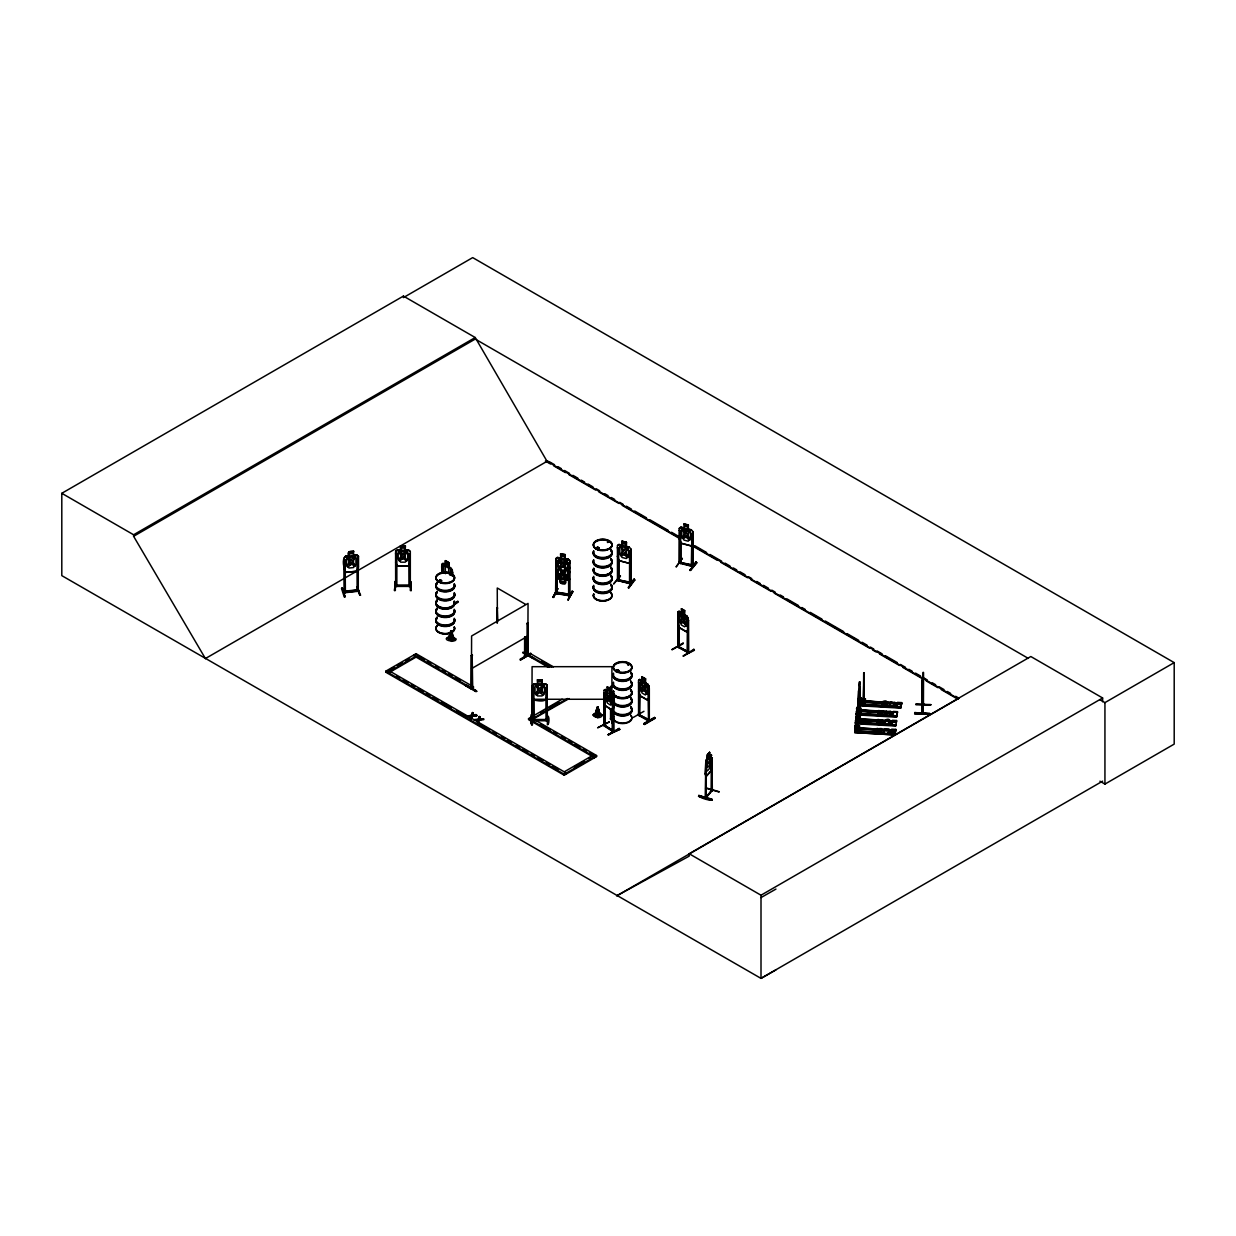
<?xml version="1.0" encoding="UTF-8"?>
<svg xmlns="http://www.w3.org/2000/svg" width="1236" height="1236" viewBox="0 0 1236 1236"><rect width="100%" height="100%" fill="white"/><g stroke="black" fill="none" stroke-linecap="round" stroke-linejoin="round"><path stroke-width="1.5" d="M858.062 701.476L857.846 729.935L857.908 699.499L857.521 729.92L858.016 702.743M858.062 705.555L858.247 721.051L858.665 690.646L859.453 712.199L859.947 709.34L859.947 687.216L859.947 709.34M857.954 699.53L858.557 721.067L859.561 681.778L859.947 687.216M863.84 700.271L863.717 672.708L863.346 703.145L864.026 672.739L863.655 703.16L864.149 700.302M922.319 683.075L922.334 681.469M856.409 726.861C852.253 725.115 864.397 726.474 855.513 725.377L855.034 729.873M855.745 721.005L856.332 716.154L855.884 717.869M856.393 717.297L856.285 717.575M856.811 708.552L856.811 708.058M857.228 710.855C855.853 713.357 857.351 705.2 857.151 709.201M857.877 702.218L858.618 690.63M858.51 705.401L858.927 690.646M858.958 692.608L859.514 681.762M861.43 698.247L860.843 703.099L861.43 698.247L860.92 700.179M863.176 700.194C862.342 698.263 861.677 701.028 861.461 698.989M863.13 700.086L863.207 699.082M855.683 726.026L855.606 725.826M857.367 726.397L857.614 726.335M858.093 717.483L858.062 717.761M861.585 700.039L861.415 699.282L861.322 700.194M922.844 691.975L921.917 703.469L922.612 689.487M861.461 699.607L861.43 699.375M914.686 713.713L914.748 712.554L929.673 713.852L914.686 713.682L929.627 714.3M914.733 713.203L929.673 713.821M929.673 713.28L914.748 712.662M597.452 711.797L597.591 706.977L600.279 714.81L599.166 716.2L596.509 716.324L594.98 715.072L597.591 706.977M855.575 726.366L855.636 725.872M857.135 708.382L857.181 708.892M922.659 690.244L922.149 697.506L921.979 695.713M857.212 708.599L856.424 708.691M856.424 726.861L857.367 725.98M856.811 717.977C857.382 716.71 857.83 718.085 858.34 717.467M857.382 709.093L857.63 708.213M857.722 708.939L857.938 708.243M858.047 708.954L858.263 708.259M857.413 726.583L857.382 726.876M863.176 699.808L863.13 700.302M922.72 684.172L922.828 683.137L922.241 697.305L922.535 690.97L922.736 693.303L922.844 692.423M883.74 732.624L854.833 731.032L855.049 726.243M921.979 688.236L922.303 685.455M895.065 734.941L854.709 732.608L854.926 730.955L876.108 732.33M859.839 720.495L884.822 721.855L855.544 720.464L855.436 723.74L895.776 726.057L895.93 725.146L857.521 722.936M855.281 729.147L855.436 728.236L891.898 730.63M892.191 724.342L855.544 722.164L855.482 723.199L896.007 724.698M897.429 711.658L896.687 715.953L892.593 715.721L893.334 711.426L897.429 711.658L896.672 717.189L856.332 714.871L856.44 711.596L860.534 711.843L860.472 714.3L861.168 708.213M855.343 728.545L855.482 727.494L859.561 727.649L859.607 725.609M860.364 713.728L896.903 715.829L856.44 713.296L856.44 714.315L857.135 707.641M885.903 711.411L857.073 709.665L856.903 711.333M901.121 706.652L900.859 708.151L860.534 705.833L860.642 702.558L864.736 702.79L864.675 705.246L865.37 700.858M861.229 701.538L861.291 700.719L901.693 703.191L863.207 701.106M887.572 732.84L895.266 733.288L895.049 734.926L854.74 732.531M896.687 715.953L896.872 715.536M889.75 711.642L897.429 712.075L897.243 713.666M886.119 703.269L901.538 704.072L901.631 702.62L897.537 702.372L896.795 706.683L900.967 707.625L860.58 705.293L900.92 707.332L901.631 702.62M857.908 701.569L858.217 699.514M450.105 640.078L451.418 630.746L453.643 639.336L451.464 640.217L448.575 638.811L450.8 630.993L448.575 638.811M596.509 716.324L597.204 707.239M854.818 726.227L855.621 725.022L855.034 726.32M855.868 716.973L855.806 718.023M856.378 714.269L896.78 716.525M855.528 723.199L856.177 718.533L896.594 721.144L881.16 720.341M893.504 712.894L856.996 710.793M857.042 710.561L893.551 712.6L856.996 710.885M885.949 711.704L857.089 710.036L885.965 711.565M854.771 732.083L895.158 734.385L854.771 732.083L854.833 729.348L858.927 729.58L858.927 731.279M855.482 727.772L895.868 730.105M895.822 725.532L855.497 722.921M896.826 716.355L856.378 714.053M895.111 734.338L890.986 733.458L891.728 729.163L895.822 729.394L895.621 731.48L880.248 730.584M896.347 722.519L896.533 720.526L892.438 720.294L891.697 724.59M896.378 722.071L888.699 721.623M897.429 712.369L889.75 711.843L897.429 712.075M901.477 704.165L886.227 702.898M901.631 703.253L865.138 701.136M930.754 704.999L915.876 704.087M921.963 680.851L922.581 680.094L921.855 713.466M923.014 672.399L922.906 705.864L923.616 704.953M922.21 681.669L922.659 678.61L922.473 713.543L922.056 680.063M922.828 681.36L921.948 689.688M922.149 694.308L922.489 691.666M923.431 704.69L923.539 703.747L922.906 704.674M921.917 713.404L922.952 704.922M915.814 704.613L930.754 704.551M705.802 776.687L711.148 770.723L711.89 766.026L711.21 770.8L705.988 776.733L705.215 773.612M638.579 714.068L639.645 714.64M639.908 714.362L638.471 713.96L639.506 715.829M648.915 721.268C647.015 720.526 651.418 719.939 648.05 719.553M649.317 719.785L639.645 714.98L648.915 720.078M678.579 646.443L677.838 645.887M687.247 652.515L687.618 619.7L688.576 620.256L688.684 652.917L677.838 647.123L677.791 612.16L679.012 611.295L681.252 612.732M678.425 646.861L678.1 645.609L679.275 647.479L679.167 626.328M679.275 647.479L679.105 646.134M688.205 651.866L678.904 646.845L687.51 651.387M688.576 652.809L678.209 646.861L678.209 627.687M856.44 711.596L860.534 711.843M855.544 720.464L859.638 720.712L859.576 723.168L860.271 718.765M855.466 727.401L854.771 731.805L895.219 734.029L895.822 729.394M855.389 729.904L855.621 725.022M860.642 702.558L864.736 702.79M861.43 701.801L861.198 703.114L861.075 698.216M860.534 713.527L861.168 709.897M856.239 716.509L860.333 716.741L856.177 716.834M859.561 727.649L858.865 732.036L858.927 729.58M861.322 698.603L865.416 698.834L861.276 698.927M878.781 710.576L878.039 715.304L878.781 710.576L882.875 711.241M881.979 720.109L877.884 719.445L877.143 723.74M877.174 728.313C872.369 734.524 883.956 735.204 881.268 728.545L877.174 728.746M882.983 701.538L882.241 706.266L882.983 701.538C891.341 697.521 883.972 713.96 887.077 701.77M882.875 710.808L882.133 715.536L878.039 714.871M881.979 719.676L881.237 723.987M886.506 711.024C881.701 717.235 893.288 717.915 890.6 711.272L886.506 711.457M889.704 720.125C886.598 732.33 893.983 715.876 885.625 719.893L884.868 724.188M884.899 728.761C880.094 734.987 891.681 735.652 888.993 729.008L884.899 729.194M890.708 701.986L889.966 706.714L890.708 701.986L894.802 702.651M894.802 702.218L894.061 706.946L889.966 706.281M896.533 720.526L895.791 725.254L859.468 722.596M698.757 795.459C697.274 797.05 712.338 802.164 712.199 799.213L698.757 795.459L712.199 799.893M711.828 800.295L698.464 796.339M450.985 630.762L448.822 638.039M449.054 639.568L450.877 631.117M595.458 715.814L597.282 707.363M440.572 580.395L439.29 580.503L440.078 581.615M441.329 580.704L440.541 581.615M450.877 574.864L450.043 575.312L451.279 574.632M599.105 548.042L596.741 548.769L597.498 547.208M597.992 548.691L599.012 547.764M607.556 541.801L608.591 542.156L607.401 542.28M608.591 541.832L607.849 541.584M607.788 542.558C608.993 540.41 608.498 543.485 607.818 541.754M618.402 670.901L618.34 670.066M618.494 670.777L618.294 671.163M618.973 670.484L618.077 671.086M627.424 664.242C628.954 665.416 627.455 663.608 628.166 664.813M856.594 717.235L856.795 717.977M613.767 730.507L612.917 729.858M607.247 686.922L610.599 688.993L607.37 686.861L607.37 690.878L605.269 689.487L604.018 690.213L604.126 725.331L613.767 731.697L613.736 696.548L610.476 693.072L612.114 695.466L612.114 702.96L610.491 705.092L607.479 703.114L605.856 698.834L605.856 691.341L607.479 691.078M595.227 714.284L597.251 707.116L594.98 715.072M465.957 684.651L476.632 691.387L465.972 685.316M476.045 691.712L465.447 685.547M476.555 690.816L468.938 686.474M476.54 691.341L465.895 685.192M612.639 710.53L613.612 707.301M613.736 707.239L612.716 710.715L605.115 705.71L604.141 700.92L605.115 705.71M451.65 630.947L452.762 639.939M600.047 715.582L598.054 707.208M705.076 773.566L705.864 760.495L711.179 754.655L711.673 791.148L712.461 790.345M711.951 790.159L705.215 797.823L705.864 760.495M647.865 700.287L649.07 696.98L647.757 700.348L639.599 695.652L638.641 690.97L639.723 695.574M686.938 632.044L688.081 628.83L688.081 618.139L684.852 614.663M532.422 695.976L534.106 700.055C549.495 703.408 546.961 697.614 546.992 685.269M545.632 700.055L547.146 695.976M356.725 571.094L358.471 566.953L358.471 556.185L356.771 554.949L353.481 555.428M348.846 551.889C361.932 551.55 343.855 548.722 349 556.015L345.524 556.154C341.476 559.939 343.963 567.664 345.508 572.423L356.849 571.202L358.502 567.046M471.225 718.95L473.311 713.017L472.461 712.539L471.395 715.134L470.36 718.456L471.225 718.95L473.311 713.017M479.166 720.264L478.085 722.921L479.166 719.584L483.678 719.012L479.166 720.264L480.171 716.988L479.321 716.494L478.116 720.341L474.485 720.155L478.116 719.661L477.235 722.427M472.461 712.539L471.395 715.814L468.336 716.216M478.255 719.785L479.321 716.494M859.823 681.778L859.144 685.671M410.151 562.071L408.529 566.042L397.22 565.949L395.597 562.102L397.111 566.181L408.637 566.181L410.321 562.102M480.171 716.988L479.321 719.707L483.678 719.692M685.903 533.21C686.397 529.981 693.921 528.776 687.108 534.678C693.411 542.357 687.849 541.507 686.212 535.296C684.404 540.904 679.089 538.309 685.254 534.168C678.409 524.806 686.15 529.935 686.119 533.257M629.217 563.199L630.715 559.707M618.803 560.634L617.49 556.2L618.803 560.634L629.325 563.353L630.932 559.676M692.732 542.264L691.171 545.833L680.943 543.083M711.812 755.412L711.04 754.609L709.588 756.587L709.526 752.322L707.301 754.856L706.266 761.515L705.725 798.023L706.405 764.651L705.802 765.362M598.131 727.51L608.946 722.102M570.012 571.604L568.344 575.42L557.251 573.597L555.829 569.286M711.21 789.835C711.998 787.456 713.574 791.72 711.21 790.175C708.599 797.174 704.381 794.902 706.003 797.9M711.272 790.947L711.766 789.016M633.295 717.436L643.956 711.303M683.153 643.153L672.029 649.626L683.106 643.693M342.233 587.795L341.522 588.49L344.241 596.988L344.952 596.293M342.202 588.305L344.952 596.741M555.736 576.98L557.405 578.664L560.619 579.051C556.895 584.767 568.931 586.158 565.192 579.916M560.511 579.066L560.464 583.16M568.498 564.188L557.467 562.627L555.891 566.258L557.405 562.395L568.498 564.188L569.92 568.514M569.92 579.251L568.421 580.441L565.037 579.761L565.037 583.778M557.05 561.175L555.752 560.959L557.05 561.175L556.849 593.821L557.065 592.214M560.557 553.867L565.285 554.64L560.557 553.867L560.665 558.131L558.301 559.074L558.301 566.567L560.665 570.151L560.665 577.614L565.084 578.34L565.084 570.847L567.448 568.05L567.448 560.572L565.084 558.842L565.084 554.84M560.511 557.961L557.297 557.436L555.783 558.626L555.752 593.543L557.204 593.79L557.189 578.139M557.251 573.597L555.984 569.286M568.297 559.228L565.13 558.749L565.285 554.64M568.545 563.044L569.997 562.967L568.545 563.044L568.653 595.752L569.997 595.876L570.012 560.835L568.344 559.151M553.635 597.529L557.668 588.537L552.832 597.405L557.699 588.537L553.527 597.343M568.575 595.675L568.606 594.099M556.076 592.013L570.12 594.346L557.343 592.647M568.035 599.893L572.901 591.673L572.114 590.885L568.035 599.893L572.84 591.611M572.314 591.519L568.143 599.738M922.921 705.076L922.489 713.466L922.659 678.61M395.242 581.275L395.35 590.545L394.516 590.545L395.35 581.909M395.242 581.739L394.516 590.514M531.774 714.284L531.974 723.554L531.14 723.554L531.047 714.887L531.882 714.223M531.774 714.732L531.171 723.477M534.091 720.634L547.347 720.681L547.146 685.223L545.586 683.786L534.153 683.786L532.422 685.3L532.422 724.806L531.588 724.806L531.588 716.138L532.422 716.169M531.665 724.729L531.665 716.077M532.283 724.698L532.392 717.22M638.487 714.068L639.321 715.752M639.537 715.752L639.908 694.462M679.275 646.289L677.838 646.011M687.108 651.31L688.576 651.619M620.441 576.331L613.55 584.01L620.441 575.652M676.138 566.721L682.396 558.301L676.262 566.86M556.911 589.062L557.699 589.217M343.932 592.384L343.67 591.271L345.292 591.148M357.142 591.411C354.747 589.603 360.124 588.691 358.27 591.271L358.301 556.246M526.721 654.956C528.946 653.566 525.037 657.815 528.174 654.632M603.631 725.455L605.146 725.934L605.007 693.319L604.126 692.732L603.709 725.656L613.489 731.959L613.38 699.298L612.484 698.711L613.38 699.298M612.778 731.048L613.906 731.712L612.778 729.858M524.636 655.435C526.922 655.791 522.782 654.447 525.176 656.934L524.991 636.756M439.537 580.441L439.861 581.553M440.047 581.26L441.298 580.549L439.97 580.209M451.155 575.064L450.537 574.616M598.533 548.46L597.992 547.285M599.012 548.599L598.919 547.656M618.402 670.375L616.857 670.375L617.629 671.148M628.769 664.829L628.351 663.979L627.78 664.752M621.971 541.167L626.451 542.326L621.971 541.167L621.971 545.169M618.649 548.181L617.413 547.857L618.649 548.181L618.649 580.843M626.374 546.42L626.451 542.326M629.279 547.177L630.932 548.908L630.916 583.948L617.413 580.441C615.837 578.556 621.275 579.993 617.475 578.942M629.541 551.009L630.993 551.055L629.541 551.009L629.618 583.284M629.325 563.353L618.865 560.541M617.521 580.518L630.978 583.608M618.649 579.576L617.691 578.958M629.402 583.562L629.68 582.063L618.788 579.947L630.607 582.728M630.916 583.516L631.132 582.434L629.927 582.125M628.722 587.919C638.842 574.246 632.94 577.768 628.722 587.95L634.856 580.039M628.089 587.672L634.192 579.73M679.228 563.044L679.445 528.081L679.476 563.168L692.886 566.598L692.886 531.557L691.31 529.734L688.251 529.07L688.406 524.96L683.925 523.801L684.018 528.066L681.778 528.823L681.778 536.316L684.018 540.101L688.189 541.183L690.43 538.556L690.43 531.078L688.189 529.163L688.189 525.145L684.018 524.064M680.603 530.816L679.367 530.491L680.603 530.816L680.742 563.446L680.82 542.048M679.383 538.927L680.758 543.268L691.279 546.003L692.824 542.403M691.928 565.918L691.712 533.38M692.948 533.689L691.511 533.643M680.603 562.225L679.445 561.592M680.603 563.415L679.445 562.782M692.732 565.362L691.65 564.713M690.661 570.522L696.81 562.689L689.92 570.399L696.084 561.839L690.105 570.368M689.92 570.399L696.239 562.473M565.084 579.669L567.448 578.726L567.448 571.233L565.084 567.648L565.084 560.186L560.665 559.46L560.665 566.953L558.301 569.75L558.301 577.243L560.665 578.958M711.21 791.025L711.89 757.653L712.353 790.484L705.941 797.884M712.353 757.792L711.272 758.348M705.833 787.826L719.259 791.735M709.665 752.369L707.301 754.856M707.749 755.15L709.078 753.62L707.749 756.478M706.034 760.634L707.517 758.95L707.517 754.933M707.378 763.987L711.735 759.012M533.55 718.224L531.928 718.193M533.427 699.406L533.597 719.367L533.581 717.884L531.928 717.884M612.036 718.24L610.723 718.24M395.35 584.891L397.003 584.891L396.694 586.42M395.35 586.065L410.321 586.065M408.652 584.891L410.321 584.891M534.091 719.445L532.623 719.476M344.18 557.869L345.555 556.246M356.725 590.252L343.902 591.596L344.968 591.132L345.385 592.631L345.138 559.754M358.455 590.035L356.88 590.252L358.208 589.757M395.752 551.488L397.22 550.144L408.529 550.144L410.151 551.488M472.492 686.752L471.086 687.015L471.117 688.251L471.225 655.59L472.167 655.034L472.662 686.922L471.225 687L472.662 686.675L471.117 687.061M526.721 656.115L528.158 655.744M532.577 685.347L534.153 683.879M555.937 558.703L557.405 557.498L568.236 559.352L569.811 560.959M439.367 580.41L439.29 581.692M439.676 580.333L438.919 581.306M441.345 581.692L441.607 580.765M616.903 669.804L616.223 670.839M617.567 545.617L618.989 544.535M679.383 528.174L680.881 527.015L684.08 527.988M679.537 528.266L680.881 527.262L691.171 529.935M677.9 612.268L679.058 611.465M639.754 679.429L647.788 684.203L648.946 686.289L647.834 684.095C643.014 684.435 646.582 672.693 645.362 682.936L647.092 685.269L647.092 692.747L645.362 694.956L642.117 693.087L640.387 688.885L640.387 681.391L642.117 681.051C640.665 669.263 644.929 685.717 639.754 679.429L638.533 680.294L638.579 715.335L649.054 721.252L648.946 686.212M638.641 680.403L639.8 679.584M610.723 719.429C613.334 713.744 611.619 723.184 610.414 718.533M610.723 718.997L612.067 719.074M408.807 584.891L408.961 586.467L410.321 586.374M410.12 586.405L395.659 586.42M545.926 719.12L546.034 720.727L545.879 687.741L547.239 687.741M545.926 720.31L547.394 720.341L534.091 720.341L533.782 719.058L532.731 720.294M349 556.015L346.59 557.606L346.59 565.084L349 568.035L353.511 567.556L355.922 564.095L355.922 556.602L353.511 555.52L353.635 551.271M555.736 593.234L570.136 595.582L570.136 594.392M442.21 566.227L443.168 566.768M451.681 571.619L452.639 572.16L451.31 571.835M454.817 602.936L457.892 601.221L454.817 603.616M453.906 604.821L458.371 602.071M472.538 655.25L471.225 655.59M527.679 623.006L526.721 623.562L528.05 623.222L527.679 655.59L526.721 656.146L526.721 636.494M522.643 652.608L533.875 658.325L523.214 652.206M496.887 622.789L497.258 607.803L497.737 621.013M497.737 608.081L496.887 608.019M520.078 659.221L530.646 653.087M520.371 660.055L530.924 653.859L520.371 659.993M604.126 690.337L605.316 689.657M775.961 969.874L761.005 978.387L61.8 575.636L61.8 493.303L403.415 296.084L475.227 337.536L547.038 461.322L680.742 538.51M61.8 493.303L133.612 534.771L475.227 337.536M206.227 658.093L205.408 658.556L133.612 536.3L475.227 339.066L1028.337 658.402M205.408 658.556L547.842 460.858M445.423 564.589L445.423 560.572L448.884 562.581L448.884 566.598M448.776 562.658L445.3 560.65L445.423 573.674M445.393 566.212L448.653 568.066M452.361 575.404L452.361 570.012L448.838 566.845M530.599 718.471L530.599 717.452L596.586 755.536L596.586 756.556L564.234 775.235L385.786 672.199L385.786 671.179L416.068 653.689L473.465 686.83L473.465 687.849L471.41 689.039L415.651 656.841M385.786 672.199L394.083 667.409M397.405 665.493L402.38 662.604M405.702 660.688L409.023 658.773M452.917 636.849C464.798 643.786 435.412 641.02 451.047 635.968M446.536 638.688L451.047 636.077M389.494 672.43L416.068 657.088L416.068 656.069L387.841 672.369L387.841 673.388M455.93 638.888L451.403 641.391M471.596 668.599L528.05 635.999M548.073 667.193L528.39 655.837L528.39 654.817L530.445 653.628L553.419 666.884M473.465 686.83L471.41 688.019L414.014 654.879L414.014 655.899L416.068 653.689M679.012 611.295L687.046 616.069M678.209 614.277L678.718 647.633M677.791 622.913L678.858 627.517L687.015 632.229L688.205 628.923M688.205 618.154L686.984 616.022M688.576 620.256L687.247 619.916M528.544 718.641L594.516 756.726L594.516 757.745L528.544 719.646L528.544 718.641L562.148 699.236M540.565 712.708L543.886 710.793M548.861 707.919L558.827 702.172M532.654 718.641L567.525 698.51M532.422 719.445L569.193 698.556M672.029 649.626L683.199 643.168M693.844 649.333L683.199 656.069L693.89 649.904M639.537 683.168L638.579 682.612L639.537 683.168L639.46 715.768M683.276 655.945L694.385 650.275L693.798 649.286M595.953 713.095C587.733 715.15 600.835 720.789 602.334 715.041L599.321 713.203M595.953 713.203L592.94 714.949L597.807 717.761M648.73 721.191L648.359 687.834L649.317 688.39L649.317 720.974L639.166 714.995M649.317 688.39L647.988 688.05M644.018 723.632L654.586 717.467L643.956 723.524L644.543 724.543L655.065 718.317M643.956 724.203L654.678 718.101L644.095 724.203M564.234 771.836L592.461 755.536L589.139 758.471M574.199 767.108L584.164 761.345M385.786 671.179L564.234 774.215L596.586 755.536M617.382 895.467L689.194 856.131L689.194 853.752L1030.809 656.517L1102.62 697.985L1102.62 701.754M616.579 895.93L958.209 698.695L692.454 545.277M689.194 853.752L761.005 895.219L1102.62 697.985M1099.932 699.73L1104.938 702.62L1174.2 662.62L1174.2 744.103L1104.938 784.087L1099.916 781.198M1102.62 781.152L761.005 978.387L761.005 895.219M761.005 897.583L775.961 889.07M537.49 683.925L535.034 685.254L535.034 692.747L537.49 695.945L542.079 695.945L544.535 692.747L544.535 685.254L542.079 683.925M605.269 689.487C613.72 691.789 615.374 699.221 613.828 707.316M603.724 692.933L605.007 693.319M597.637 727.85L609.456 721.839M604.126 725.331C602.287 721.5 606.413 727.494 604.28 724.172M612.886 729.92L612.531 731.403L612.886 698.525M612.392 730.399L604.728 725.331L613.489 730.77M608.05 734.709L619.854 729.379L608.05 734.709L619.329 728.359L608.591 735.049M471.488 688.467L471.766 687.17M440.758 581.553L440.943 580.333M596.741 547.78L598.641 548.073L597.127 548.552M617.119 669.711L619.02 670.839L616.455 670.87M618.077 670.669L617.861 669.727M618.34 670.638L616.903 670.638M556.988 592.6L555.613 592.384M705.555 788.12L718.935 791.982M679.645 561.561L679.754 562.813L693.087 566.32M680.742 562.256L679.228 561.87M922.473 712.353L922.72 711.581M448.653 566.721L450.398 569.07L450.29 574.616M439.861 580.673L440.758 580.673M440.989 581.631L439.645 581.631M597.529 547.285L597.127 548.135M598.425 548.722L597.405 548.799M525.161 656.378L525.485 637.034M617.397 669.727L617.181 670.669M617.367 669.927L617.181 671.086M343.948 592.43L358.363 590.932M451.047 631.194L453.643 639.336M445.423 564.852L443.678 565.192L443.678 572.67M638.842 713.744L640.047 715.567M472.446 715.057L475.999 714.578L476.802 715.721L472.306 716.308M467.625 716.2L471.24 715.706L470.36 718.456M476.802 715.721L472.446 715.737L476.802 715.041M467.625 716.88L471.24 716.386M479.321 719.028L483.678 719.012M471.395 715.134L466.822 716.416M473.682 719.692L478.255 719.105M533.288 718.224L532.237 717.838M396.694 585.277L409.997 585.231M395.396 586.42L396.91 586.436M545.818 719.089L547.394 719.151L547.085 720.727M547.085 719.491L534.091 719.491M345.616 556.37L356.725 555.18M345.23 560.047L343.809 559.893L344.087 592.847L343.932 591.194M356.88 558.502L358.208 558.348M345.508 572.423L356.849 571.202M359.784 594.64L360.603 595.242L357.049 586.822L359.784 595.319M522.735 652.438L533.396 658.51M597.76 547.347L596.803 547.502L598.131 547.363M639.12 715.026L638.95 682.411M358.038 589.68L358.301 591.241L344.071 592.816M629.68 583.253L629.757 562.225M604.188 725.331L604.96 725.826M533.427 686.474L532.083 686.49L533.442 686.783M610.553 686.49L611.913 686.783L610.553 686.49L610.491 701.894L607.479 699.9L607.479 692.407L610.491 694.4M612.021 714.223L612.114 723.539L612.948 723.539L612.129 714.284M610.553 719.074L611.913 719.46L611.913 708.645M400.495 550.005L400.495 545.91L405.408 545.91L405.253 550.144L407.71 551.488L407.71 558.966L405.253 562.179L400.665 562.179L398.208 558.966L398.208 551.488L400.665 550.144L400.665 546.034M400.495 546.003L405.408 546.003M400.665 550.051L397.158 549.912L395.597 551.441L395.659 586.467M405.253 550.051L408.591 549.912L410.321 551.426L410.321 590.545L411.14 590.545L411.125 581.832L411.14 590.514M395.505 553.774L396.849 553.774M408.807 553.774L410.151 553.774M410.321 581.229L411.125 590.468M396.694 585.231L395.396 585.231M397.003 585.524L408.652 585.524M537.49 679.908L542.079 680.001L542.079 684.018L545.509 684.018M534.215 684.018L537.49 684.018L537.32 679.785L542.233 679.877L542.233 683.879M532.577 687.741L533.937 687.741L533.937 720.634M532.577 688.05L533.937 688.05M545.879 688.05L547.239 688.05M532.083 699.267L604.311 699.267M545.632 699.962L534.106 700.055M547.394 715.49L547.394 724.806C549.201 725.625 549.85 715.041 547.394 716.169M534.091 719.785L545.725 719.785M344.968 591.132L356.725 589.912M569.889 595.922L569.966 594.331M915.83 704.427L930.816 704.752M865.092 701.677L882.38 702.681M864.999 701.77L882.365 702.759M886.119 702.99L901.585 703.871L901.43 704.69L893.752 704.242M864.984 702.048L882.334 702.975M864.937 702.589L882.241 703.516M886.058 703.809L889.92 703.948M860.642 704.257L897.228 706.281M864.567 704.674L897.274 706.559M882.241 705.833L886.336 706.065M858.804 711.519L893.412 713.435M860.04 719.136L877.39 720.001M859.901 719.676L896.44 722.071M859.885 719.97L884.93 721.268M892.516 722.303L888.653 722.164L892.5 722.396M857.398 727.896L892.021 729.889M859.128 729.364L876.432 730.291M854.771 729.673L858.865 729.904M879.877 732.685L883.786 732.763M887.572 733.118L895.266 733.288M597.76 548.63L596.416 548.042M617.397 670.715L617.892 670.793A9.471 5.469 0 0 0 615.883 671.658M408.961 586.42L408.807 553.481M680.619 563.477L680.433 562.225M630.793 583.995L630.777 548.923M560.665 566.922L565.084 567.664M557.359 573.489L568.282 575.173M557.513 578.448L568.39 580.209M555.752 593.543L569.858 595.845M527.787 655.528L528.05 603.415L471.596 635.999L471.41 689.039M691.928 564.728L680.742 562.596L692.562 565.377L692.747 566.629L692.732 531.573M597.39 574.616L596.509 574.23M440.819 580.194L441.561 580.673M357.25 586.714L359.877 595.149M568.405 595.613L568.653 594.562M696.053 561.839L696.81 562.72M629.34 547.085L618.912 544.381L617.428 545.524L617.49 580.565M692.933 566.242L691.357 566.196L691.712 544.875M624.149 550.623C624.149 547.1 632.214 546.389 625.153 552.029C631.457 559.707 625.895 558.873 624.242 552.646C622.434 558.502 617.243 554.995 623.299 551.519L620.487 546.219L624.103 550.283M634.099 579.19L634.856 580.07M698.757 795.907L712.152 799.769M612.948 723.508L612.855 714.871M356.88 590.252L357.158 591.457L356.972 558.796M598.765 713.543L600.279 714.81M923.539 703.825L923.431 705.88L923.539 672.43M465.833 685.316L476.632 691.387M1174.2 662.62L472.693 257.613L403.415 297.598L403.415 296.084M549.51 461.816L554.531 464.721M557.869 466.636L561.206 468.568M564.558 470.499L569.564 473.403M572.917 475.335L577.923 478.224M581.26 480.155L584.613 482.086M587.95 484.018L592.971 486.907M596.308 488.838L599.645 490.769M604.667 493.658L608.004 495.59M611.356 497.521L614.694 499.452M619.715 502.341L623.052 504.273M626.389 506.204L631.411 509.108M634.748 511.04L646.459 517.791M649.796 519.723L668.182 530.337M671.519 532.268L679.877 537.088M694.926 545.771L706.621 552.523M709.958 554.454L721.669 561.206M725.007 563.137L730.028 566.042M733.365 567.973L736.702 569.889M740.055 571.82L745.061 574.725M748.413 576.656L751.751 578.587M756.772 581.476L760.109 583.407M763.446 585.339L768.468 588.228M771.805 590.159L775.157 592.09M780.163 594.98L783.5 596.911M786.853 598.842L798.549 605.594M801.886 607.525L805.239 609.456M810.244 612.361L821.955 619.112M825.293 621.044L843.678 631.658M847.015 633.589L858.726 640.341M862.064 642.272L867.085 645.161M870.422 647.092L873.759 649.024M877.112 650.955L882.118 653.844M885.47 655.775L897.166 662.527M900.503 664.458L905.524 667.363M908.862 669.294L912.199 671.225M915.552 673.141L920.557 676.046M923.91 677.977L927.247 679.908M932.268 682.797L935.606 684.729M938.943 686.66L943.964 689.549M947.301 691.48L950.654 693.411M955.66 696.301L959.012 698.232M545.385 461.043L550.391 463.933M553.728 465.864L565.424 472.615M568.761 474.547L595.489 489.966M598.827 491.897L618.881 503.469M622.218 505.4L679.012 538.185M692.361 545.895L717.421 560.371M720.758 562.303L747.486 577.722M750.824 579.653L770.878 591.225M774.215 593.156L869.418 648.127M872.755 650.059L876.108 651.975M879.445 653.906L899.484 665.478M902.821 667.409L922.875 678.981M926.212 680.912L937.908 687.664M941.245 689.595L957.946 699.236M681.376 608.915L684.62 610.785M687.046 631.967L679.058 627.363L678.023 612.206M525.485 604.296L497.258 587.996L497.366 623.068M642.009 676.849L645.594 678.78M642.117 677.05L645.362 678.919M445.532 564.79C439.877 559.63 442.194 569.95 441.947 573.102M442.982 563.446L451.016 567.957L452.268 570.12M639.8 695.497L647.788 700.101M655.126 718.41L654.539 717.421M541.924 661.275L551.766 666.961M528.39 654.817L549.711 667.131M599.321 713.095L602.334 715.15M540.503 724.172L550.391 729.889M553.697 731.789L556.988 733.705M561.947 736.563L565.238 738.464M568.545 740.364L571.835 742.28M575.142 744.18L580.086 747.038M583.392 748.939L586.683 750.839M589.989 752.755L596.586 756.556M417.706 655.667L424.257 659.452M427.548 661.337L430.823 663.238M435.752 666.08L439.027 667.965M442.303 669.866L445.578 671.751M448.869 673.651L452.144 675.551M455.42 677.436L460.348 680.279M472.461 713.218L473.311 713.697M479.321 717.174L480.171 717.668M389.896 671.179L566.304 773.025L566.304 774.045M396.555 676.046L399.877 677.961M403.214 679.877L408.204 682.766M411.526 684.682L414.863 686.613M418.185 688.529L423.175 691.418M426.513 693.334L429.834 695.25M433.172 697.181L438.162 700.055M441.484 701.986L451.464 707.749M456.47 710.623L466.451 716.386M478.1 723.122L489.75 729.843M493.071 731.758L496.409 733.69M501.399 736.563L504.721 738.495M508.058 740.41L511.38 742.342M516.37 745.215L519.707 747.131M523.029 749.062L528.019 751.936M531.356 753.867L534.678 755.783M538.015 757.714L543.006 760.588M546.327 762.504L549.665 764.435M552.986 766.351L557.977 769.24M605.316 705.555L612.762 710.468M410.151 584.891L409.997 586.467M396.849 584.891L396.694 586.467M356.802 555.041L358.502 556.277M439.151 581.353L441.036 581.816L441.484 580.58M545.586 683.879L547.146 685.316M555.937 576.857L557.467 578.541M453.875 638.548L451.573 630.823M706.266 768.993L707.378 770.94L709.449 768.576L710.561 764.111L709.526 752.322M555.597 593.527L555.984 558.61M344.149 568.467L345.616 572.283M348.815 555.798L348.815 551.797M342.295 587.733L345.06 596.895M679.599 538.85L680.881 543.16M597.977 707.085L599.815 714.053M705.293 773.504L705.988 776.733M597.884 707.425L599.166 716.2M597.807 707.007L598.286 710.267M451.418 630.746L452.113 635.659M618.989 579.282L619.004 580.534M921.963 700.348L922.071 703.485M921.809 700.333L921.917 703.469M597.668 707.471L597.869 716.463M451.264 631.21L451.464 640.217M1104.938 702.62L1104.938 784.087M865.416 698.834L865.416 700.951M860.333 716.741L860.333 718.858M856.872 707.27L856.996 712.168M856.332 716.154L856.1 721.036L855.976 716.123M855.266 725.007L855.266 728.56M688.205 618.077L688.313 653.118L688.035 651.835M687.618 631.21L687.618 652.299M648.359 687.834L648.529 720.464M626.374 542.403L626.235 546.513L628.475 548.429L628.475 555.922L626.235 558.548L622.048 557.467L619.808 553.666L619.808 546.188L622.048 545.431L622.125 541.337M618.85 559.398L618.788 580.796M617.83 578.942L617.799 580.163M613.102 729.935L613.396 731.975L612.392 731.357L612.484 698.711M611.913 696.022L611.913 666.683L532.083 666.683L531.928 719.074M610.553 708.661L610.569 719.383M610.368 689.116L610.368 693.133M607.37 686.861L607.355 691.14M604.62 693.52L604.728 726.181M564.234 774.215L564.234 775.235M530.445 653.628L530.445 654.647M527.787 654.338L527.988 655.899M527.092 623.763L527.092 656.362M524.636 636.973L524.574 656.733M472.167 666.127L472.291 686.722M452.639 572.16L452.639 576.007M452.252 569.997L452.268 576.208M448.653 562.72L448.653 573.674M442.812 566.984L442.812 572.731M442.055 564.141L442.055 573.04M396.849 553.481L396.849 586.374M395.752 551.395L395.752 562.179M345.138 567.417L345.107 592.739M133.612 534.771L133.612 536.3M610.754 566.953A9.301 5.361 0 0 1 603.925 574.956A9.301 5.361 0 0 1 593.728 568.236M610.908 550.344A9.471 5.469 0 0 1 603.94 558.502A9.471 5.469 0 0 1 593.558 551.673M596.015 549.217A9.471 5.469 0 0 1 597.977 548.351M610.908 549.881A9.471 5.469 0 0 1 603.94 558.039A9.471 5.469 0 0 1 593.558 551.21M596.015 548.753A9.471 5.469 0 0 1 597.977 547.888M610.769 549.402A9.316 5.377 0 0 1 603.925 557.436A9.316 5.377 0 0 1 593.713 550.7M596.123 548.29A9.316 5.377 0 0 1 598.054 547.44M610.785 550.901A9.332 5.392 0 0 1 603.925 558.95A9.332 5.392 0 0 1 593.682 552.214M610.785 559.893A9.332 5.392 0 0 1 603.925 567.942A9.332 5.392 0 0 1 593.682 561.206M610.908 559.336A9.471 5.469 0 0 1 603.94 567.494A9.471 5.469 0 0 1 593.558 560.665M610.908 558.873A9.471 5.469 0 0 1 603.94 567.03A9.471 5.469 0 0 1 593.558 560.202M610.785 558.394A9.332 5.392 0 0 1 603.925 566.428A9.332 5.392 0 0 1 593.682 559.692M610.785 567.448A9.332 5.392 0 0 1 603.925 575.497A9.332 5.392 0 0 1 593.682 568.745M610.8 567.139A9.347 5.407 0 0 1 603.925 575.188A9.347 5.407 0 0 1 593.666 568.436M610.754 568.282A9.301 5.361 0 0 1 603.925 576.285A9.301 5.361 0 0 1 593.728 569.58M610.754 592.585A9.301 5.361 0 0 1 603.925 600.588A9.301 5.361 0 0 1 593.728 593.867M610.8 567.772A9.347 5.407 0 0 1 603.925 575.837A9.347 5.407 0 0 1 593.666 569.085M610.785 576.532A9.332 5.392 0 0 1 603.925 584.582A9.332 5.392 0 0 1 593.682 577.845M610.785 575.034A9.332 5.392 0 0 1 603.925 583.068A9.332 5.392 0 0 1 593.682 576.331M610.785 585.524A9.332 5.392 0 0 1 603.925 593.574A9.332 5.392 0 0 1 593.682 586.837M610.908 584.968A9.471 5.469 0 0 1 603.94 593.125A9.471 5.469 0 0 1 593.558 586.297M610.908 584.504A9.471 5.469 0 0 1 603.94 592.662A9.471 5.469 0 0 1 593.558 585.833M610.785 584.025A9.332 5.392 0 0 1 603.925 592.059A9.332 5.392 0 0 1 593.682 585.323M610.908 575.976A9.471 5.469 0 0 1 603.94 584.134A9.471 5.469 0 0 1 593.558 577.305M610.908 575.512A9.471 5.469 0 0 1 603.94 583.67A9.471 5.469 0 0 1 593.558 576.841M610.754 593.079A9.301 5.361 0 0 1 603.925 601.082A9.301 5.361 0 0 1 593.728 594.377M610.8 592.755A9.347 5.407 0 0 1 603.925 600.82A9.347 5.407 0 0 1 593.666 594.068M454.4 593.574A9.471 5.469 0 0 1 444.018 600.418A9.471 5.469 0 0 1 437.065 592.26M454.276 594.114A9.332 5.392 0 0 1 444.048 600.866A9.332 5.392 0 0 1 437.173 592.816M454.245 601.129A9.301 5.361 0 0 1 444.048 607.849A9.301 5.361 0 0 1 437.204 599.831M454.292 601.329A9.347 5.407 0 0 1 444.033 608.081A9.347 5.407 0 0 1 437.158 600.032M454.261 601.669A9.316 5.377 0 0 1 444.048 608.406A9.316 5.377 0 0 1 437.189 600.372M454.4 584.582A9.471 5.469 0 0 1 444.018 591.426A9.471 5.469 0 0 1 437.065 583.268M454.276 592.616A9.332 5.392 0 0 1 444.048 599.352A9.332 5.392 0 0 1 437.173 591.318M454.261 585.122A9.316 5.377 0 0 1 444.048 591.859A9.316 5.377 0 0 1 437.189 583.825M454.4 593.11A9.471 5.469 0 0 1 444.018 599.954A9.471 5.469 0 0 1 437.065 591.797M454.4 584.118A9.471 5.469 0 0 1 444.018 590.962A9.471 5.469 0 0 1 437.065 582.805M454.261 583.624A9.316 5.377 0 0 1 444.048 590.345A9.316 5.377 0 0 1 437.189 582.326M454.4 619.205A9.471 5.469 0 0 1 444.018 626.049A9.471 5.469 0 0 1 437.065 617.892M454.276 619.746A9.332 5.392 0 0 1 444.048 626.497A9.332 5.392 0 0 1 437.173 618.448M437.204 625.493A9.301 5.361 0 0 0 444.048 633.512A9.301 5.361 0 0 0 454.245 626.791A9.347 5.407 0 0 1 451.882 632.183M454.245 602.504A9.301 5.361 0 0 1 444.048 609.209A9.301 5.361 0 0 1 437.204 601.206M449.935 633.048A9.347 5.407 0 0 1 438.641 632.183A9.347 5.407 0 0 1 437.158 625.663M454.276 627.301A9.332 5.392 0 0 1 451.866 632.508M449.935 633.373A9.332 5.392 0 0 1 438.656 632.508A9.332 5.392 0 0 1 437.173 626.003M454.292 602.009A9.347 5.407 0 0 1 444.033 608.761A9.347 5.407 0 0 1 437.158 600.711M454.4 610.213A9.471 5.469 0 0 1 444.018 617.042A9.471 5.469 0 0 1 437.065 608.9M454.276 618.247A9.332 5.392 0 0 1 444.048 624.983A9.332 5.392 0 0 1 437.173 616.949M454.261 610.754A9.316 5.377 0 0 1 444.048 617.49A9.316 5.377 0 0 1 437.189 609.456M454.4 618.742A9.471 5.469 0 0 1 444.018 625.586A9.471 5.469 0 0 1 437.065 617.428M454.4 609.75A9.471 5.469 0 0 1 444.018 616.594A9.471 5.469 0 0 1 437.065 608.436M454.261 609.255A9.316 5.377 0 0 1 444.048 615.976A9.316 5.377 0 0 1 437.189 607.957M630.669 689.58A9.347 5.407 0 0 1 623.794 697.629A9.347 5.407 0 0 1 613.535 690.878M615.961 671.133A9.347 5.407 0 0 0 631.611 668.722A9.347 5.407 0 0 0 620.148 662.11A9.347 5.407 0 0 0 615.961 671.133A9.471 5.469 0 0 1 617.845 670.329M630.777 672.786A9.471 5.469 0 0 1 623.809 680.943A9.471 5.469 0 0 1 613.427 674.114M630.777 672.322A9.471 5.469 0 0 1 623.809 680.48A9.471 5.469 0 0 1 613.427 673.651M630.654 671.843A9.332 5.392 0 0 1 623.794 679.877A9.332 5.392 0 0 1 613.55 673.141M615.976 670.731A9.332 5.392 0 0 1 617.907 669.866M630.654 673.357A9.332 5.392 0 0 1 623.794 681.391A9.332 5.392 0 0 1 613.55 674.655M630.638 682.349A9.316 5.377 0 0 1 623.794 690.368A9.316 5.377 0 0 1 613.566 683.647M630.777 681.778A9.471 5.469 0 0 1 623.809 689.935A9.471 5.469 0 0 1 613.427 683.106M630.777 681.314A9.471 5.469 0 0 1 623.809 689.472A9.471 5.469 0 0 1 613.427 682.643M630.654 680.835A9.332 5.392 0 0 1 623.794 688.869A9.332 5.392 0 0 1 613.55 682.133M630.638 689.904A9.316 5.377 0 0 1 623.794 697.923A9.301 5.361 0 0 1 613.597 691.248A9.316 5.377 0 0 0 623.794 697.923A9.301 5.361 0 0 0 630.623 689.951M630.607 690.723A9.285 5.361 0 0 1 623.778 698.711A9.285 5.361 0 0 1 613.612 692.005M630.623 714.995A9.301 5.361 0 0 1 623.794 722.998A9.301 5.361 0 0 1 613.597 716.293M630.669 690.244A9.347 5.407 0 0 1 623.794 698.309A9.347 5.407 0 0 1 613.535 691.557M630.654 707.981A9.332 5.392 0 0 1 624.983 715.876A9.332 5.392 0 0 1 613.241 710.669M630.654 715.505A9.332 5.392 0 0 1 627.239 722.875A9.332 5.392 0 0 1 614.493 720.897M613.55 719.599A9.332 5.392 0 0 1 613.55 716.803M630.777 707.409A9.471 5.469 0 0 1 627.301 714.887A9.471 5.469 0 0 1 614.369 712.878M613.427 711.565A9.471 5.469 0 0 1 613.102 710.144M630.777 706.946A9.471 5.469 0 0 1 627.301 714.423A9.471 5.469 0 0 1 614.369 712.415M613.427 711.102A9.471 5.469 0 0 1 613.102 709.68M630.654 697.475A9.332 5.392 0 0 1 627.239 704.844A9.332 5.392 0 0 1 614.493 702.867M630.654 706.467A9.332 5.392 0 0 1 627.239 713.836A9.332 5.392 0 0 1 614.493 711.859M630.654 698.989A9.332 5.392 0 0 1 627.239 706.343A9.332 5.392 0 0 1 614.493 704.365M630.777 698.417A9.471 5.469 0 0 1 627.301 705.895A9.471 5.469 0 0 1 614.369 703.887M630.777 697.954A9.471 5.469 0 0 1 627.301 705.432A9.471 5.469 0 0 1 614.369 703.423M855.142 725.995L855.127 726.923L855.204 725.995M857.367 726.119L857.305 726.953L857.29 726.088M606.103 691.696L608.158 697.66C603.709 699.792 607.571 704.412 608.807 698.943L611.604 704.69L609.502 698.51C613.581 696.471 610.244 692.021 608.854 697.181L606.103 691.696M646.938 694.199L643.91 688.699C642.658 694.292 638.348 689.688 643.168 687.386L640.99 681.561L643.848 686.876C645.13 681.577 649.255 686.104 644.605 688.251L646.938 694.199M686.196 626.065L683.168 620.565C681.778 626.111 677.884 621.677 682.426 619.251L680.248 613.427L683.106 618.742C684.373 613.442 688.514 617.969 683.863 620.117L686.196 626.065M535.667 685.377L538.788 689.982C531.897 695.93 537.876 696.718 539.761 690.831C541.553 696.718 547.733 695.93 540.812 689.951C547.146 684.389 541.971 683.353 539.838 689.055L537.258 685.408L535.667 685.377M355.443 565.733L353.898 566.011L351.24 562.426C349.541 568.452 343.361 568.421 350.205 561.654C343.824 556.772 349.294 555.165 351.163 560.65C352.847 554.918 358.842 554.979 352.198 561.468L355.443 565.733M407.262 560.557L405.671 560.68L402.982 556.803C400.866 562.766 395.211 561.824 401.932 555.922C395.396 550.283 401.067 549.402 402.89 555.01C404.666 549.433 410.676 550.221 403.956 555.953L407.262 560.557M558.718 568.081L561.855 573.35C555.458 577.907 561.051 579.854 562.874 574.446C564.558 580.271 570.136 580.441 563.801 573.689L566.953 569.58L563.894 564.45C570.275 559.893 564.697 557.946 562.874 563.353C561.159 557.606 555.659 557.22 561.947 564.11C555.366 568.884 561.129 570.862 562.952 565.161C570.847 576.764 566.011 563.462 562.797 572.639L560.202 568.359L558.718 568.081M686.351 624.628L684.62 626.822L681.376 624.952L679.645 620.75L679.645 613.257L681.376 612.932L681.376 608.653L684.852 610.661L684.62 614.802L686.351 617.135L686.351 624.628M709.449 757.884L707.378 760.248L707.378 767.726L709.449 765.362L709.449 757.884M352.708 552.276L349.803 552.585L349.803 553.913L352.708 553.604L352.708 552.276M353.511 556.864L349 557.343L349 564.837L353.511 564.342L353.511 556.864M404.435 546.806L401.484 546.806L401.484 548.135L404.435 548.135L404.435 546.806M405.253 551.488L400.665 551.488L400.665 558.966L405.253 558.966L405.253 551.488M541.26 680.572L538.309 680.572L538.309 681.917L541.26 681.917L541.26 680.572M542.079 685.254L537.49 685.254L537.49 692.747L542.079 692.747L542.079 685.254M564.296 555.381L561.453 554.918L561.453 556.246L564.296 556.71L564.296 555.381M565.084 570.847L560.665 570.136L565.084 570.877M564.296 581.553L561.453 581.09L561.453 582.419L564.296 582.882L564.296 581.553M687.448 525.624L684.759 524.929L684.759 526.258L687.448 526.953L687.448 525.624M688.189 530.491L684.018 529.41L684.018 536.887L688.189 537.984L688.189 530.491M625.478 542.975L622.805 542.28L622.805 543.624L625.478 544.319L625.478 542.975M626.235 547.857L622.048 546.76L622.048 554.253L626.235 555.335L626.235 547.857M684.033 611.125L681.948 609.92L681.948 611.264L684.033 612.453L684.033 611.125M684.62 616.131L681.376 614.261L681.376 621.754L684.62 623.624L684.62 616.131M448.081 563.044L445.995 561.855L445.995 563.183L448.081 564.389L448.081 563.044M644.775 679.259L642.689 678.054L642.689 679.383L644.775 680.588L644.775 679.259M645.362 684.265L642.117 682.396L642.117 689.873L645.362 691.758L645.362 684.265M609.951 689.379L608.019 688.097L608.019 689.425L609.951 690.708L609.951 689.379M598.039 549.217A9.332 5.392 0 0 0 612.036 544.551A9.332 5.392 0 0 0 598.039 539.869A9.332 5.392 0 0 0 598.039 549.217M598.054 549.989A9.301 5.361 0 0 0 612.005 545.339A9.301 5.361 0 0 0 598.054 540.688A9.301 5.361 0 0 0 598.054 549.989M598.023 549.526A9.347 5.407 0 0 0 612.052 544.844A9.347 5.407 0 0 0 598.023 540.163A9.347 5.407 0 0 0 598.023 549.526M438.687 581.275A9.301 5.361 0 0 0 454.245 578.865A9.301 5.361 0 0 0 442.859 572.299A9.301 5.361 0 0 0 438.687 581.275M440.619 582.913A9.301 5.361 0 0 0 454.554 578.263A9.301 5.361 0 0 0 440.619 573.612A9.301 5.361 0 0 0 440.619 582.913M438.641 581.6A9.347 5.407 0 0 0 454.292 579.174A9.347 5.407 0 0 0 442.843 572.562A9.347 5.407 0 0 0 438.641 581.6M883.694 704.582A1.669 0.958 0 0 0 886.32 703.902A1.669 0.958 0 0 0 883.972 702.929A1.669 0.958 0 0 0 883.694 704.582M883.694 704.242A1.669 0.958 0 0 0 886.32 703.562A1.669 0.958 0 0 0 883.972 702.589A1.669 0.958 0 0 0 883.694 704.242M879.491 713.62A1.669 0.958 0 0 0 882.118 712.94A1.669 0.958 0 0 0 879.769 711.967A1.669 0.958 0 0 0 879.491 713.62M879.491 713.28A1.669 0.958 0 0 0 882.118 712.6A1.669 0.958 0 0 0 879.769 711.627A1.669 0.958 0 0 0 879.491 713.28M878.595 722.488A1.669 0.958 0 0 0 881.222 721.809A1.669 0.958 0 0 0 878.873 720.835A1.669 0.958 0 0 0 878.595 722.488M878.595 722.148A1.669 0.958 0 0 0 881.222 721.469A1.669 0.958 0 0 0 878.873 720.495A1.669 0.958 0 0 0 878.595 722.148M877.884 731.357A1.669 0.958 0 0 0 880.511 730.677A1.669 0.958 0 0 0 878.163 729.703A1.669 0.958 0 0 0 877.884 731.357M877.884 731.017A1.669 0.958 0 0 0 880.511 730.337A1.669 0.958 0 0 0 878.163 729.364A1.669 0.958 0 0 0 877.884 731.017M615.991 670.808A9.301 5.361 0 0 0 631.55 668.398A9.301 5.361 0 0 0 620.163 661.816A9.301 5.361 0 0 0 615.991 670.808M617.938 672.399A9.285 5.361 0 0 0 631.859 667.764A9.285 5.361 0 0 0 617.938 663.129A9.285 5.361 0 0 0 617.938 672.399"/></g></svg>
